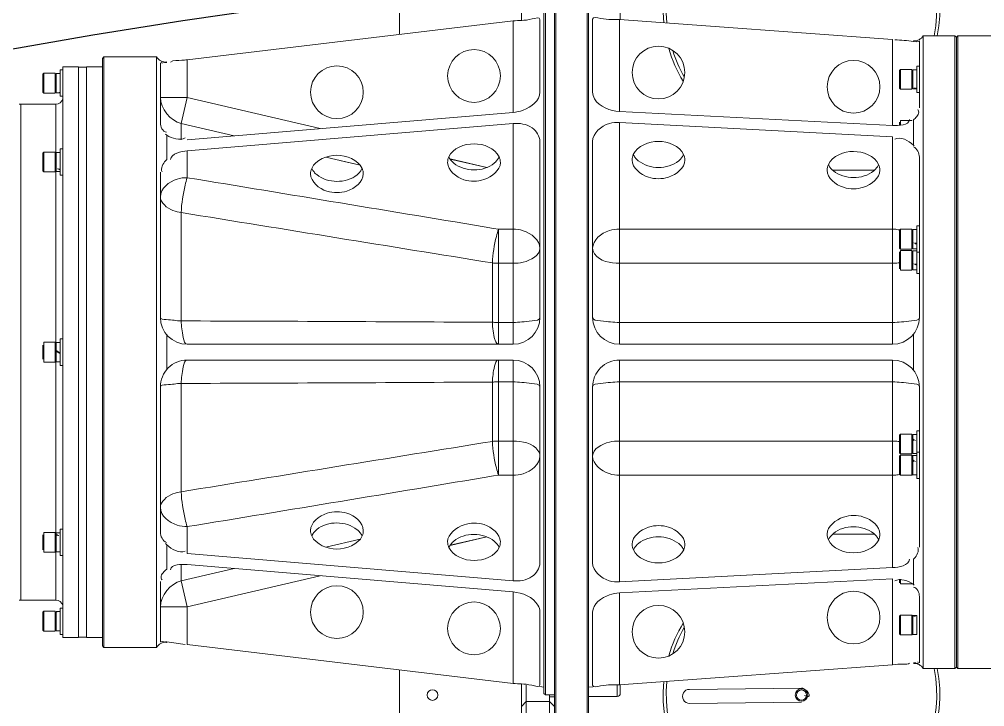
# Model space of a CAD drawing. Header units: centimetres. Extents: x 405464 to 563355, y 50011 to 66875.
# Drawn here: x 512022.09 to 512068.61, y 53185.3 to 53218.4 of the extents above; entities that cross this region are included whole.
import ezdxf

# ---------------------------------------------------------------- set-up
doc = ezdxf.new("R2010")
doc.units = ezdxf.units.CM
doc.linetypes.add('DASHDOT', pattern=[25.4, 12.7, -6.35, 0, -6.35])
doc.linetypes.add('DASHED2', pattern=[9.525, 6.35, -3.175])
doc.layers.get('0').update_dxf_attribs({"lineweight": 9})
doc.layers.add('0-KRCN-MİMARİ-220526', color=8, linetype='Continuous', lineweight=9)
doc.layers.add('A_Aks', color=30, linetype='DASHDOT', lineweight=9)
doc.layers.add('03__ASM_ALL_CURVES', color=7, linetype='Continuous')
doc.layers.add('DV_alçıpanel_duvar_yeni', color=1, linetype='Continuous', lineweight=20, true_color=0xff0000)

# ---------------------------------------------------------------- blocks, each defined once
blk = doc.blocks.new('a_aks')
at = {"layer": 'A_Aks', "color": 8, "ltscale": 200}
blk.add_line((7680, 5308.045), (7680, -831.107), dxfattribs=at)
blk = doc.blocks.new('mimari_yeni_durum')
at = {"layer": 'A_Aks', "color": 8}
blk.add_blockref('a_aks', (0, 0), dxfattribs=at)
blk = doc.blocks.new('A$C64829d13')
at = {"color": 8, "linetype": 'Continuous'}
for p, q in [((158.001, 92.1973), (158.001, 84.6027)), ((158.0307, 90.5876), (158.0307, 92.1973)), ((158.1777, 92.1973), (158.1777, 90.4836)), ((158.2074, 90.4801), (158.2074, 92.1973)), ((158.971, 92.0322), (158.971, 90.3895)), ((157.7963, 85.8492), (157.7963, 90.9508)), ((157.9911, 90.9508), (157.9911, 85.8492)), ((157.7864, 85.8591), (157.7864, 90.9409)), ((156.4527, 90.5902), (157.1543, 90.5985)), ((158.001, 90.6173), (158.0307, 90.5876)), ((158.1777, 90.5876), (158.2074, 90.6173)), ((156.4225, 90.553), (156.4276, 90.5512)), ((156.4276, 90.5512), (156.4338, 90.5485)), ((157.5883, 90.5362), (157.5883, 90.4823)), ((157.7864, 90.556), (157.6081, 90.556)), ((157.6081, 90.4838), (157.6081, 90.556)), ((158.0307, 90.5578), (158.001, 90.5578)), ((158.001, 90.5461), (158.0572, 90.5461)), ((158.0307, 90.5876), (158.1777, 90.5876)), ((158.0307, 90.5876), (158.0307, 90.5461)), ((158.0671, 90.5362), (158.0572, 90.5461)), ((158.0572, 90.5461), (158.0572, 86.2539)), ((158.0671, 90.5362), (158.0671, 86.2638)), ((157.5932, 90.4821), (155.8828, 90.3573)), ((157.1554, 90.5107), (156.4537, 90.5024)), ((157.5932, 90.4821), (157.5932, 89.9073)), ((157.7608, 90.4949), (157.7864, 90.4968)), ((157.7616, 90.0274), (157.7616, 90.4836)), ((158.0932, 90.4937), (158.0671, 90.4968)), ((158.0918, 90.4825), (158.0918, 90.0266)), ((158.2602, 89.901), (158.2602, 90.4733)), ((158.2602, 90.4733), (160.3009, 90.231)), ((155.4733, 90.3812), (155.2521, 90.3812)), ((155.4832, 90.3713), (155.4733, 90.3812)), ((155.4733, 90.3812), (155.4733, 86.4188)), ((155.4832, 90.3713), (155.4932, 90.3812)), ((155.4832, 90.3713), (155.4832, 86.4287)), ((155.4932, 90.3812), (155.6902, 90.3812)), ((155.4932, 86.4188), (155.4932, 90.3812)), ((155.6902, 90.3812), (155.6902, 86.4188)), ((155.7522, 90.3483), (155.7522, 90.3484)), ((155.8828, 89.819), (155.8828, 90.3573)), ((155.7144, 90.3449), (155.7144, 89.9293)), ((155.7522, 90.3452), (155.7474, 90.3446)), ((160.3009, 90.231), (160.3009, 89.9942)), ((160.4934, 90.2491), (160.8226, 90.2491)), ((160.4934, 86.5509), (160.4934, 90.2491)), ((160.8325, 90.2392), (160.8226, 90.2491)), ((160.8226, 90.2491), (160.8226, 86.5509)), ((160.8325, 90.2392), (160.8325, 86.5608)), ((155.7567, 90.1683), (155.7309, 90.1683)), ((155.7309, 90.1683), (155.7309, 90.0484)), ((155.7567, 90.0484), (155.7567, 90.1683)), ((155.7588, 90.1662), (155.7628, 90.1703)), ((155.833, 90.1703), (155.7628, 90.1703)), ((155.7628, 90.0465), (155.7628, 90.1703)), ((155.8392, 90.1641), (155.833, 90.1703)), ((155.833, 90.1703), (155.833, 90.0465)), ((160.4285, 90.2166), (160.4285, 90.2143)), ((160.4693, 89.8353), (160.4693, 90.2119)), ((160.8325, 90.1864), (160.9315, 90.1864)), ((160.9315, 90.1864), (160.9315, 89.6469)), ((160.9811, 90.1831), (160.9315, 90.1831)), ((161.0801, 90.1864), (160.9811, 90.1864)), ((160.9811, 89.6347), (160.9811, 90.1864)), ((161.0801, 90.1864), (161.0801, 86.6136)), ((161.0801, 90.1666), (161.0966, 90.1666)), ((161.0966, 90.1666), (161.0966, 90.0015)), ((155.8392, 90.1641), (155.8392, 90.0526)), ((161.1224, 90.144), (161.0966, 90.144)), ((161.1224, 90.025), (161.1224, 90.144)), ((161.1988, 90.1459), (161.1286, 90.1459)), ((161.1286, 90.1459), (161.1286, 90.0221)), ((161.205, 90.1397), (161.1988, 90.1459)), ((161.1988, 90.1459), (161.1988, 90.0221)), ((161.205, 90.1397), (161.205, 90.0283)), ((155.7567, 90.0484), (155.7309, 90.0484)), ((155.7567, 90.0514), (155.7487, 90.053)), ((155.7508, 90.0507), (155.7537, 90.0503)), ((155.7537, 90.0503), (155.7567, 90.0499)), ((155.7588, 90.0505), (155.7628, 90.0465)), ((155.833, 90.0465), (155.7628, 90.0465)), ((155.8392, 90.0526), (155.833, 90.0465)), ((159.4686, 89.8), (160.3009, 89.9942)), ((159.4687, 89.7996), (160.3009, 89.9942)), ((160.4693, 89.9942), (160.3009, 89.9942)), ((160.3009, 89.9942), (160.3388, 89.8317)), ((161.0801, 90.0015), (161.0966, 90.0015)), ((161.1046, 90.0241), (161.0966, 90.0241)), ((161.0993, 90.0242), (161.1046, 90.0241)), ((161.1046, 90.0241), (161.1095, 90.0242)), ((161.1095, 90.0242), (161.1165, 90.0245)), ((161.1115, 90.0241), (161.1095, 90.0242)), ((161.1145, 90.0241), (161.1115, 90.0241)), ((161.1224, 90.0241), (161.1158, 90.0241)), ((161.1165, 90.0245), (161.1195, 90.0247)), ((161.1195, 90.0247), (161.1224, 90.025)), ((161.1224, 90.0241), (161.1224, 90.0243)), ((161.1988, 90.0221), (161.1286, 90.0221)), ((161.205, 90.0283), (161.1988, 90.0221)), ((161.3432, 89.9519), (161.1231, 89.9519)), ((161.1231, 89.6507), (161.1231, 89.9519)), ((161.3432, 89.9519), (161.3432, 86.8481)), ((155.8828, 89.819), (157.5932, 89.9073)), ((160.3009, 89.7298), (158.2602, 89.901)), ((155.7522, 89.6965), (155.7522, 89.8543)), ((155.833, 89.85), (155.7628, 89.85)), ((155.7628, 89.8474), (155.7628, 89.85)), ((155.833, 89.8217), (155.833, 89.85)), ((155.8392, 89.8201), (155.8392, 89.843)), ((157.5932, 89.8372), (155.8828, 89.749)), ((157.5932, 89.8372), (157.5932, 88.4495)), ((158.2602, 88.4495), (158.2602, 89.831)), ((158.2602, 89.831), (160.3009, 89.6597)), ((160.3388, 89.8317), (160.0068, 89.7544)), ((160.3388, 89.8317), (160.0068, 89.7544)), ((160.3388, 89.8317), (160.3388, 89.7298)), ((155.8828, 88.4495), (155.8828, 89.749)), ((160.4285, 89.7586), (160.4285, 89.6058)), ((155.7522, 89.6965), (155.7474, 89.6918)), ((157.7616, 88.6179), (157.7616, 89.7192)), ((158.0918, 89.7184), (158.0918, 88.6179)), ((155.7144, 89.6211), (155.7144, 88.6179)), ((159.4329, 89.6208), (159.218, 89.5707)), ((160.3009, 89.6597), (160.3009, 89.4923)), ((160.9315, 89.6469), (160.9315, 87.1531)), ((160.9811, 87.1653), (160.9811, 89.6347)), ((161.0801, 89.6733), (161.0966, 89.6733)), ((161.0966, 89.6733), (161.0966, 89.5082)), ((161.1224, 89.6507), (161.0966, 89.6507)), ((161.1224, 89.6507), (161.1224, 89.5309)), ((161.1988, 89.6527), (161.1286, 89.6527)), ((161.1286, 89.6527), (161.1286, 89.5289)), ((161.1988, 89.5289), (161.1988, 89.6527)), ((161.205, 89.6253), (161.1988, 89.6253)), ((161.205, 89.6382), (161.205, 89.5433)), ((158.4251, 89.5556), (158.654, 89.6094)), ((158.4251, 89.5556), (158.654, 89.6091)), ((161.205, 89.6161), (161.1988, 89.6161)), ((161.205, 89.5655), (161.1988, 89.5655)), ((161.2004, 89.6), (161.205, 89.6)), ((161.2004, 89.5815), (161.205, 89.5815)), ((161.2008, 89.6047), (161.2023, 89.6105)), ((161.2024, 89.5945), (161.2008, 89.5888)), ((161.2023, 89.6105), (161.205, 89.6161)), ((161.205, 89.6), (161.2024, 89.5945)), ((156.2573, 89.5383), (155.997, 89.5383)), ((160.4693, 88.6179), (160.4693, 89.5271)), ((161.0801, 89.5082), (161.0966, 89.5082)), ((161.1224, 89.5309), (161.0966, 89.5309)), ((161.1224, 89.5453), (161.1145, 89.5484)), ((161.1165, 89.5438), (161.1195, 89.5428)), ((161.1195, 89.5428), (161.1224, 89.5418)), ((161.1231, 88.4619), (161.1231, 89.5289)), ((161.1988, 89.5289), (161.1286, 89.5289)), ((160.3388, 89.274), (160.3388, 88.5957)), ((155.7144, 89.1902), (155.7309, 89.1902)), ((155.7309, 89.1902), (155.7309, 88.8924)), ((155.7567, 89.1676), (155.7309, 89.1676)), ((155.7567, 89.1676), (155.7567, 89.1399)), ((155.7567, 89.1399), (155.7567, 89.0755)), ((155.7588, 89.1655), (155.7628, 89.1695)), ((155.833, 89.1695), (155.7628, 89.1695)), ((155.7628, 89.0457), (155.7628, 89.1695)), ((155.8392, 89.1633), (155.833, 89.1695)), ((155.833, 89.1695), (155.833, 89.0457)), ((155.8392, 89.1633), (155.8392, 89.0519)), ((157.5932, 89.1699), (155.8828, 89.1699)), ((158.3514, 89.1699), (158.2602, 89.1699)), ((158.3514, 89.1699), (158.382, 89.175)), ((158.3514, 88.9563), (158.3514, 89.1699)), ((155.7388, 89.0847), (155.7508, 89.0785)), ((155.7567, 89.0805), (155.7487, 89.0847)), ((155.7508, 89.0785), (155.7537, 89.077)), ((155.7537, 89.077), (155.7567, 89.0755)), ((155.7144, 89.0251), (155.7309, 89.0251)), ((155.7567, 89.0477), (155.7309, 89.0477)), ((155.7567, 89.0349), (155.7309, 89.0349)), ((155.7567, 89.0755), (155.7567, 89.0477)), ((155.7567, 89.0349), (155.7567, 88.915)), ((155.7588, 89.0498), (155.7628, 89.0457)), ((155.833, 89.0457), (155.7628, 89.0457)), ((155.833, 89.0369), (155.7628, 89.0369)), ((155.7628, 89.0369), (155.7628, 88.913)), ((155.8392, 89.0519), (155.833, 89.0457)), ((155.8392, 89.0307), (155.833, 89.0369)), ((155.833, 89.0369), (155.833, 88.913)), ((155.8392, 89.0307), (155.8392, 88.9192)), ((155.8828, 88.9563), (157.5932, 88.9563)), ((158.2602, 88.9563), (158.3514, 88.9563)), ((158.3514, 88.9563), (158.3514, 88.4495)), ((158.3893, 88.5871), (158.3893, 88.9587)), ((155.7567, 88.915), (155.7309, 88.915)), ((155.7388, 88.952), (155.7508, 88.9458)), ((155.7567, 88.9479), (155.7487, 88.952)), ((155.7508, 88.9458), (155.7537, 88.9443)), ((155.7537, 88.9443), (155.7567, 88.9428)), ((155.833, 88.913), (155.7628, 88.913)), ((155.8392, 88.9192), (155.833, 88.913)), ((155.7144, 88.8924), (155.7309, 88.8924)), ((157.5932, 88.5863), (155.8828, 88.5863)), ((158.3578, 88.5863), (158.2602, 88.5863)), ((155.7522, 88.2884), (155.7522, 88.5116)), ((160.4285, 88.508), (160.4285, 88.292)), ((161.0801, 88.4825), (161.0966, 88.4825)), ((161.0966, 88.4825), (161.0966, 88.3174)), ((155.8828, 88.4495), (157.5932, 88.4495)), ((160.3009, 88.4495), (158.2602, 88.4495)), ((161.1224, 88.4599), (161.0966, 88.4599)), ((161.1224, 88.4599), (161.1224, 88.3401)), ((161.1988, 88.4619), (161.1286, 88.4619)), ((161.1286, 88.4619), (161.1286, 88.3381)), ((161.1988, 88.3381), (161.1988, 88.4619)), ((161.205, 88.4357), (161.1988, 88.4357)), ((161.1988, 88.4179), (161.205, 88.4179)), ((161.2023, 88.4329), (161.205, 88.4357)), ((161.205, 88.4441), (161.205, 88.3559)), ((157.5932, 88.3505), (155.8828, 88.3505)), ((155.8828, 87.051), (155.8828, 88.3505)), ((157.5932, 88.3505), (157.5932, 86.9628)), ((158.2602, 88.3505), (160.3009, 88.3505)), ((158.2602, 86.969), (158.2602, 88.3505)), ((158.3514, 88.3505), (158.3514, 87.6301)), ((161.0966, 88.4046), (161.1046, 88.4)), ((161.1025, 88.4069), (161.0991, 88.4089)), ((161.1115, 88.4017), (161.1025, 88.4069)), ((161.1046, 88.4), (161.1224, 88.3897)), ((161.1224, 88.3954), (161.1145, 88.4)), ((161.205, 88.3821), (161.1988, 88.3821)), ((161.1988, 88.3643), (161.205, 88.3643)), ((161.0801, 88.3174), (161.0966, 88.3174)), ((161.1224, 88.3401), (161.0966, 88.3401)), ((161.1231, 87.2711), (161.1231, 88.3401)), ((161.1988, 88.3381), (161.1286, 88.3381)), ((155.7144, 88.1821), (155.7144, 87.1789)), ((155.8828, 88.2137), (157.5932, 88.2137)), ((157.7616, 87.0808), (157.7616, 88.1821)), ((158.0918, 88.1821), (158.0918, 87.0816)), ((158.3893, 87.8413), (158.3893, 88.2129)), ((160.3388, 88.2043), (160.3388, 87.526)), ((160.4693, 87.2729), (160.4693, 88.1821)), ((155.7144, 87.9076), (155.7309, 87.9076)), ((155.7309, 87.9076), (155.7309, 87.6098)), ((155.7567, 87.885), (155.7309, 87.885)), ((155.7567, 87.7651), (155.7567, 87.885)), ((155.833, 87.887), (155.7628, 87.887)), ((155.7628, 87.887), (155.7628, 87.7631)), ((155.833, 87.7631), (155.833, 87.887)), ((155.8392, 87.8787), (155.8392, 87.7714)), ((155.7368, 87.8542), (155.7329, 87.8562)), ((155.7335, 87.8508), (155.7388, 87.848)), ((155.7457, 87.8496), (155.7368, 87.8542)), ((155.7487, 87.848), (155.7457, 87.8496)), ((155.8392, 87.8534), (155.833, 87.8534)), ((155.833, 87.8204), (155.8392, 87.8204)), ((155.835, 87.8426), (155.8366, 87.8481)), ((155.8366, 87.8481), (155.8392, 87.8534)), ((157.5932, 87.8437), (155.8828, 87.8437)), ((158.3514, 87.8437), (158.2602, 87.8437)), ((155.7144, 87.7749), (155.7309, 87.7749)), ((155.7567, 87.7651), (155.7309, 87.7651)), ((155.7567, 87.7523), (155.7309, 87.7523)), ((155.7567, 87.6324), (155.7567, 87.7523)), ((155.833, 87.7631), (155.7628, 87.7631)), ((155.833, 87.7543), (155.7628, 87.7543)), ((155.7628, 87.7543), (155.7628, 87.6305)), ((155.8392, 87.7481), (155.833, 87.7543)), ((155.833, 87.7543), (155.833, 87.6305)), ((155.8392, 87.7481), (155.8392, 87.6367)), ((155.7335, 87.7181), (155.7388, 87.7153)), ((155.7368, 87.7215), (155.7338, 87.723)), ((155.7457, 87.7169), (155.7368, 87.7215)), ((155.7487, 87.7153), (155.7457, 87.7169)), ((155.7567, 87.6324), (155.7309, 87.6324)), ((155.833, 87.6305), (155.7628, 87.6305)), ((155.8392, 87.6367), (155.833, 87.6305)), ((155.8828, 87.6301), (157.5932, 87.6301)), ((158.2602, 87.6301), (158.3514, 87.6301)), ((158.382, 87.6251), (158.3514, 87.6301)), ((155.7144, 87.6098), (155.7309, 87.6098)), ((160.3009, 87.3077), (160.3009, 87.1403)), ((161.0801, 87.2918), (161.0966, 87.2918)), ((161.0966, 87.2918), (161.0966, 87.1267)), ((161.1224, 87.2691), (161.0966, 87.2691)), ((161.1224, 87.1493), (161.1224, 87.2691)), ((161.1245, 87.267), (161.1286, 87.2711)), ((161.1988, 87.2711), (161.1286, 87.2711)), ((161.1286, 87.1473), (161.1286, 87.2711)), ((161.205, 87.2649), (161.1988, 87.2711)), ((161.1988, 87.2711), (161.1988, 87.1473)), ((161.205, 87.2649), (161.205, 87.1535)), ((155.997, 87.2617), (156.2573, 87.2617)), ((158.654, 87.1906), (158.425, 87.2444)), ((158.654, 87.1909), (158.4251, 87.2445)), ((159.2181, 87.2293), (159.4329, 87.1792)), ((159.2181, 87.2293), (159.3452, 87.1997)), ((161.0993, 87.2537), (161.1046, 87.2516)), ((161.1025, 87.2562), (161.0996, 87.2572)), ((161.1115, 87.2528), (161.1025, 87.2562)), ((161.1145, 87.2516), (161.1115, 87.2528)), ((160.4285, 87.1942), (160.4285, 87.0414)), ((160.9315, 87.1531), (160.9315, 86.6136)), ((160.9811, 86.6136), (160.9811, 87.1653)), ((161.1224, 87.1493), (161.0966, 87.1493)), ((161.1231, 86.8481), (161.1231, 87.1493)), ((161.1245, 87.1514), (161.1286, 87.1473)), ((161.1988, 87.1473), (161.1286, 87.1473)), ((161.205, 87.1535), (161.1988, 87.1473)), ((155.7474, 87.1082), (155.7522, 87.1035)), ((155.7522, 86.9457), (155.7522, 87.1035)), ((160.3009, 87.1403), (158.2602, 86.969)), ((161.0801, 87.1267), (161.0966, 87.1267)), ((155.8828, 87.051), (157.5932, 86.9628)), ((158.2602, 86.899), (160.3009, 87.0702)), ((160.0068, 87.0456), (160.3388, 86.9683)), ((160.0068, 87.0456), (160.3388, 86.9683)), ((160.3388, 87.0702), (160.3388, 86.9683)), ((155.833, 86.95), (155.833, 86.9784)), ((155.8392, 86.9605), (155.8392, 86.9795)), ((157.5932, 86.8927), (155.8828, 86.981)), ((155.8828, 86.4427), (155.8828, 86.981)), ((160.3009, 86.8058), (159.4686, 87)), ((160.3009, 86.8058), (159.4687, 87.0004)), ((160.3388, 86.9683), (160.3009, 86.8058)), ((160.4693, 86.5881), (160.4693, 86.9647)), ((155.7628, 86.95), (155.7628, 86.9527)), ((155.833, 86.95), (155.7628, 86.95)), ((155.7144, 86.8707), (155.7144, 86.4551)), ((157.5932, 86.8927), (157.5932, 86.3179)), ((158.2602, 86.3267), (158.2602, 86.899)), ((161.3432, 86.8481), (161.1231, 86.8481)), ((160.3009, 86.8058), (160.4693, 86.8058)), ((160.3009, 86.8058), (160.3009, 86.569)), ((161.0801, 86.7985), (161.0966, 86.7985)), ((161.0966, 86.7985), (161.0966, 86.6334)), ((155.7144, 86.7742), (155.7309, 86.7742)), ((155.7309, 86.7742), (155.7309, 86.6091)), ((155.7567, 86.7516), (155.7309, 86.7516)), ((155.7335, 86.7481), (155.7388, 86.747)), ((155.7368, 86.7493), (155.7338, 86.7497)), ((155.7487, 86.747), (155.7457, 86.7476)), ((155.7567, 86.7516), (155.7567, 86.6317)), ((155.833, 86.7535), (155.7628, 86.7535)), ((155.7628, 86.7535), (155.7628, 86.6297)), ((155.8392, 86.7474), (155.833, 86.7535)), ((155.833, 86.7535), (155.833, 86.6297)), ((155.8392, 86.7474), (155.8392, 86.6359)), ((157.7616, 86.3164), (157.7616, 86.7726)), ((158.0918, 86.7734), (158.0918, 86.3175)), ((161.1046, 86.7759), (161.0966, 86.7759)), ((161.0993, 86.7758), (161.1046, 86.7759)), ((161.1025, 86.7755), (161.0996, 86.7753)), ((161.1095, 86.7758), (161.1025, 86.7755)), ((161.1046, 86.7759), (161.1095, 86.7758)), ((161.1115, 86.7759), (161.1095, 86.7758)), ((161.1145, 86.7759), (161.1115, 86.7759)), ((161.1224, 86.7759), (161.1145, 86.7759)), ((161.1224, 86.7759), (161.1224, 86.656)), ((161.1988, 86.7779), (161.1286, 86.7779)), ((161.1286, 86.7779), (161.1286, 86.6541)), ((161.205, 86.7717), (161.1988, 86.7779)), ((161.1988, 86.7779), (161.1988, 86.6541)), ((161.205, 86.7717), (161.205, 86.6603)), ((161.205, 86.6603), (161.1988, 86.6541)), ((155.7144, 86.6091), (155.7309, 86.6091)), ((155.7567, 86.6317), (155.7309, 86.6317)), ((155.833, 86.6297), (155.7628, 86.6297)), ((155.8392, 86.6359), (155.833, 86.6297)), ((160.8325, 86.6136), (160.9315, 86.6136)), ((160.9811, 86.6169), (160.9315, 86.6169)), ((161.0801, 86.6136), (160.9811, 86.6136)), ((161.0801, 86.6334), (161.0966, 86.6334)), ((161.1224, 86.656), (161.0966, 86.656)), ((161.1988, 86.6541), (161.1286, 86.6541)), ((160.3009, 86.569), (158.2602, 86.3267)), ((160.4285, 86.5835), (160.4285, 86.5834)), ((160.4934, 86.5509), (160.8226, 86.5509)), ((160.8325, 86.5608), (160.8226, 86.5509)), ((155.4733, 86.4188), (155.2521, 86.4188)), ((155.4832, 86.4287), (155.4733, 86.4188)), ((155.4832, 86.4287), (155.4932, 86.4188)), ((155.4932, 86.4188), (155.6902, 86.4188)), ((155.7474, 86.4554), (155.7522, 86.4548)), ((155.7522, 86.4516), (155.7522, 86.4539)), ((155.8828, 86.4427), (157.5932, 86.3179)), ((158.971, 86.4105), (158.971, 84.7678)), ((157.5883, 86.2638), (157.5883, 86.3177)), ((158.2074, 84.6027), (158.2074, 86.3199))]:
    blk.add_line(p, q, dxfattribs=at)
for points in [[(160.4362, 90.2123), (160.435, 90.2124), (160.4337, 90.2125), (160.4324, 90.2127), (160.4311, 90.2129), (160.4298, 90.2131), (160.4285, 90.2133)], [(155.7388, 90.053), (155.7418, 90.0524), (155.7448, 90.0518), (155.7478, 90.0512), (155.7508, 90.0507)], [(161.1224, 90.0243), (161.1211, 90.0242), (161.1198, 90.0242), (161.1184, 90.0241), (161.1171, 90.0241), (161.1158, 90.0241), (161.1145, 90.0241)], [(155.7474, 89.8583), (155.7482, 89.8576), (155.749, 89.857), (155.7498, 89.8563), (155.7506, 89.8556), (155.7514, 89.855), (155.7522, 89.8543)], [(160.4285, 89.7586), (160.4298, 89.7596), (160.4311, 89.7605), (160.4324, 89.7615), (160.4337, 89.7626), (160.435, 89.7636), (160.4362, 89.7648)], [(161.2008, 89.6191), (161.2003, 89.6207), (161.2008, 89.6223), (161.2023, 89.6238), (161.205, 89.6253)], [(160.4362, 89.5982), (160.435, 89.5995), (160.4337, 89.6007), (160.4324, 89.602), (160.4311, 89.6033), (160.4298, 89.6046), (160.4285, 89.6058)], [(161.205, 89.6161), (161.2024, 89.6175), (161.2008, 89.6191)], [(161.2008, 89.5768), (161.2023, 89.5711), (161.205, 89.5655)], [(161.1046, 89.5484), (161.1076, 89.5472), (161.1106, 89.546), (161.1135, 89.5449), (161.1165, 89.5438)], [(158.3893, 88.9587), (158.3831, 88.9579), (158.3768, 88.9573), (158.3705, 88.9569), (158.3642, 88.9565), (158.3578, 88.9563), (158.3514, 88.9563)], [(158.3893, 88.5871), (158.3831, 88.5868), (158.3768, 88.5866), (158.3705, 88.5865), (158.3642, 88.5864), (158.3578, 88.5863)], [(161.205, 88.4179), (161.2024, 88.4207), (161.2008, 88.4237), (161.2003, 88.4268), (161.2008, 88.4299), (161.2023, 88.4329)], [(161.205, 88.3643), (161.2024, 88.3671), (161.2008, 88.3701), (161.2003, 88.3732), (161.2008, 88.3763), (161.2023, 88.3792), (161.205, 88.3821)], [(158.2602, 88.2137), (158.3578, 88.2137), (158.3642, 88.2136), (158.3705, 88.2135), (158.3768, 88.2134), (158.3831, 88.2132), (158.3893, 88.2129)], [(155.8392, 87.8204), (155.8366, 87.8257), (155.835, 87.8312), (155.8345, 87.8369)], [(158.3893, 87.8413), (158.3831, 87.8421), (158.3768, 87.8427), (158.3705, 87.8431), (158.3642, 87.8435), (158.3578, 87.8437), (158.3514, 87.8437)], [(160.4285, 87.1942), (160.4298, 87.1954), (160.4311, 87.1967), (160.4324, 87.198), (160.4337, 87.1993), (160.435, 87.2005), (160.4362, 87.2018)], [(160.4362, 87.0352), (160.435, 87.0364), (160.4337, 87.0374), (160.4324, 87.0385), (160.4311, 87.0395), (160.4298, 87.0404), (160.4285, 87.0414)], [(155.7522, 86.9457), (155.7514, 86.945), (155.7506, 86.9444), (155.7498, 86.9437), (155.749, 86.943), (155.7482, 86.9424), (155.7474, 86.9417)], [(155.7457, 86.7476), (155.7427, 86.7482), (155.7398, 86.7488), (155.7368, 86.7493)], [(160.4285, 86.5867), (160.4298, 86.5869), (160.4311, 86.5871), (160.4324, 86.5873), (160.4337, 86.5875), (160.435, 86.5876), (160.4362, 86.5877)]]:
    blk.add_lwpolyline(points, dxfattribs=at)
for centre, radius in [((156.4532, 90.5463), 0.039), ((156.4532, 90.5463), 0.0318), ((158.7646, 90.5463), 0.0332), ((157.3489, 90.1503), 0.1651), ((158.5046, 90.129), 0.1651), ((156.1271, 90.0612), 0.1651), ((159.3631, 90.0271), 0.1651), ((156.1271, 86.7388), 0.1651), ((159.3631, 86.7729), 0.1651), ((157.3489, 86.6497), 0.1651), ((158.5046, 86.671), 0.1651)]:
    blk.add_circle(centre, radius, dxfattribs=at)
for centre, radius, start, end in [((156.4532, 90.5463), 0.8668, 354.44679, 190.99664), ((156.4532, 90.5463), 0.847, 354.21739, 191.26111), ((157.1548, 90.5546), 0.0439, 270.67837, 90.67837), ((157.6081, 90.5362), 0.0198, 90, 180), ((155.7474, 90.4142), 0.066, 210, 274.17294), ((156.4532, 90.5463), 0.847, 330.06119, 342.2481), ((156.4532, 90.5463), 0.8668, 328.65786, 343.55278), ((160.4362, 90.2821), 0.066, 263.23279, 330), ((161.1231, 89.9949), 0.0429, 191.25, 270), ((161.3432, 89.9949), 0.0429, 270, 283), ((160.3499, 89.8611), 0.1294, 311.86604, 318.37879), ((157.2736, 89.6744), 0.0903, 204.13253, 207.1617), ((157.4167, 89.6781), 0.0982, 332.29532, 335.66014), ((158.4293, 89.6593), 0.0903, 204.13253, 207.1617), ((158.5724, 89.6629), 0.0982, 332.29532, 335.66014), ((156.0518, 89.6114), 0.0903, 204.13253, 207.1617), ((156.195, 89.615), 0.0982, 332.29532, 335.66014), ((159.2878, 89.5873), 0.0903, 204.13253, 207.1617), ((159.431, 89.5909), 0.0982, 332.29532, 335.66014), ((155.8822, 88.9362), 0.2336, 96.33715, 101.10215), ((155.8828, 88.9314), 0.2385, 90.00988, 96.35152), ((155.8373, 89.1196), 0.1541, 238.32819, 241.57319), ((155.8843, 89.2397), 0.2835, 260.86344, 264.38119), ((155.883, 89.2257), 0.2694, 264.34743, 269.94946), ((155.8828, 88.6179), 0.1684, 180, 270), ((157.5932, 88.6179), 0.1684, 270, 0), ((158.2602, 88.6179), 0.1684, 180, 270), ((162.2823, -570.6359), 659.2345, 90.1689206, 90.3383529), ((160.3009, 88.6179), 0.1684, 270, 0), ((155.8828, 88.1821), 0.1684, 90, 180), ((157.5932, 88.1821), 0.1684, 0, 90), ((158.2602, 88.1821), 0.1684, 90, 180), ((160.3009, 88.1821), 0.1684, 0, 90), ((162.2823, 747.436), 659.2345, 269.6616471, 269.8310794), ((155.8399, 87.6854), 0.151, 120.16404, 123.41631), ((155.8803, 87.5642), 0.2794, 98.49327, 99.76614), ((155.882, 87.5525), 0.2913, 95.03936, 98.48054), ((155.8828, 87.544), 0.2997, 90.0057, 95.04798), ((155.8846, 87.8588), 0.2287, 258.08548, 262.93099), ((155.883, 87.8446), 0.2145, 262.88928, 269.93259), ((156.0593, 87.185), 0.0982, 152.29532, 155.66014), ((156.2025, 87.1886), 0.0903, 24.13253, 27.1617), ((159.2952, 87.2091), 0.0982, 152.29532, 155.66014), ((159.4384, 87.2127), 0.0903, 24.13253, 27.1617), ((157.281, 87.1219), 0.0982, 152.29532, 155.66014), ((157.4242, 87.1256), 0.0903, 24.13253, 27.1617), ((158.4367, 87.1371), 0.0982, 152.29532, 155.66014), ((158.5799, 87.1407), 0.0903, 24.13253, 27.1617), ((155.8347, 86.8447), 0.1304, 131.99428, 138.45636), ((161.1231, 86.8051), 0.0429, 90, 168.75), ((161.3432, 86.8051), 0.0429, 77, 90), ((156.4532, 86.2537), 0.847, 17.79538, 29.92421), ((156.4532, 86.2537), 0.8668, 16.45524, 31.29096), ((160.4362, 86.5179), 0.066, 30, 96.76721), ((156.4532, 86.2537), 0.8668, 169.01127, 5.56259), ((156.4532, 86.2537), 0.847, 168.7508, 5.80294), ((155.7474, 86.3858), 0.066, 85.82706, 150)]:
    blk.add_arc(centre, radius, start, end, dxfattribs=at)
for points, knots in [([(156.4361, 90.5093), (156.4237, 90.5175), (156.4083, 90.5274), (156.402, 90.5587), (156.4171, 90.5548), (156.4225, 90.553)], [0, 0, 0, 0, 0.606543, 0.7665, 1, 1, 1, 1]), ([(156.4441, 90.5049), (156.4428, 90.5055), (156.44, 90.5068), (156.4374, 90.5084), (156.4361, 90.5093)], [0, 0, 0, 0, 0.483932, 1, 1, 1, 1]), ([(156.4537, 90.5024), (156.4522, 90.5024), (156.4489, 90.503), (156.4457, 90.5041), (156.4441, 90.5049)], [0, 0, 0, 0, 0.468385, 1, 1, 1, 1]), ([(157.7616, 90.4836), (157.7616, 90.5), (157.6696, 90.4766), (157.6331, 90.485), (157.5932, 90.4821)], [0, 0, 0, 0, 0.290621, 1, 1, 1, 1]), ([(158.2602, 90.4733), (158.221, 90.4779), (158.1847, 90.4708), (158.0918, 90.4994), (158.0918, 90.4825)], [0, 0, 0, 0, 0.700096, 1, 1, 1, 1]), ([(155.7474, 90.3446), (155.739, 90.3439), (155.7178, 90.3565), (155.7232, 90.341), (155.7253, 90.3393)], [0, 0, 0, 0, 0.752817, 1, 1, 1, 1]), ([(155.8828, 90.3573), (155.86, 90.3556), (155.827, 90.3485), (155.7849, 90.3553), (155.7756, 90.3461)], [0, 0, 0, 0, 0.636013, 1, 1, 1, 1]), ([(160.4693, 90.2119), (160.4693, 90.2137), (160.4495, 90.2084), (160.4422, 90.214), (160.4316, 90.2166)], [0, 0, 0, 0, 0.141187, 1, 1, 1, 1]), ([(157.5932, 89.9073), (157.6147, 89.9084), (157.6833, 89.9191), (157.7616, 89.9771), (157.7616, 90.0274)], [0, 0, 0, 0, 0.299299, 1, 1, 1, 1]), ([(158.0918, 90.0266), (158.0918, 90.012), (158.1172, 89.939), (158.2014, 89.906), (158.2602, 89.901)], [0, 0, 0, 0, 0.198065, 1, 1, 1, 1]), ([(157.7616, 89.7192), (157.7616, 89.7702), (157.6858, 89.8345), (157.6146, 89.8383), (157.5932, 89.8372)], [0, 0, 0, 0, 0.704138, 1, 1, 1, 1]), ([(158.2602, 89.831), (158.2202, 89.8344), (158.1404, 89.8251), (158.0918, 89.7519), (158.0918, 89.7184)], [0, 0, 0, 0, 0.545336, 1, 1, 1, 1]), ([(160.4466, 89.7752), (160.4538, 89.7833), (160.467, 89.797), (160.4648, 89.8209), (160.4584, 89.8253)], [0, 0, 0, 0, 0.584781, 1, 1, 1, 1]), ([(157.1836, 89.6026), (157.1836, 89.6086), (157.1848, 89.6207), (157.1886, 89.6323), (157.1911, 89.6378)], [0, 0, 0, 0, 0.494279, 1, 1, 1, 1]), ([(157.1932, 89.6332), (157.1965, 89.6267), (157.2051, 89.614), (157.2162, 89.6035), (157.2223, 89.5985)], [0, 0, 0, 0, 0.48045, 1, 1, 1, 1]), ([(157.4752, 89.5976), (157.4811, 89.6026), (157.4918, 89.6133), (157.5003, 89.6259), (157.5037, 89.6324)], [0, 0, 0, 0, 0.514521, 1, 1, 1, 1]), ([(157.5062, 89.6378), (157.5087, 89.6322), (157.5127, 89.6207), (157.5141, 89.6086), (157.5141, 89.6026)], [0, 0, 0, 0, 0.505701, 1, 1, 1, 1]), ([(158.3393, 89.5875), (158.3393, 89.5935), (158.3405, 89.6056), (158.3443, 89.6172), (158.3468, 89.6227)], [0, 0, 0, 0, 0.494279, 1, 1, 1, 1]), ([(158.6619, 89.6227), (158.6644, 89.6171), (158.6684, 89.6056), (158.6698, 89.5935), (158.6698, 89.5875)], [0, 0, 0, 0, 0.505701, 1, 1, 1, 1]), ([(155.9619, 89.5396), (155.9619, 89.5456), (155.9631, 89.5577), (155.9669, 89.5692), (155.9694, 89.5748)], [0, 0, 0, 0, 0.494279, 1, 1, 1, 1]), ([(155.9715, 89.5702), (155.9748, 89.5637), (155.9834, 89.551), (155.9944, 89.5404), (156.0006, 89.5355)], [0, 0, 0, 0, 0.48045, 1, 1, 1, 1]), ([(156.2535, 89.5346), (156.2594, 89.5396), (156.2701, 89.5503), (156.2786, 89.5629), (156.282, 89.5694)], [0, 0, 0, 0, 0.514521, 1, 1, 1, 1]), ([(156.2845, 89.5747), (156.287, 89.5692), (156.2909, 89.5577), (156.2923, 89.5456), (156.2924, 89.5396)], [0, 0, 0, 0, 0.505701, 1, 1, 1, 1]), ([(157.3489, 89.4859), (157.3277, 89.4859), (157.259, 89.4929), (157.184, 89.5531), (157.1836, 89.6026)], [0, 0, 0, 0, 0.299365, 1, 1, 1, 1]), ([(157.5141, 89.6026), (157.5145, 89.5531), (157.4379, 89.4946), (157.3699, 89.4859), (157.3489, 89.4859)], [0, 0, 0, 0, 0.7027, 1, 1, 1, 1]), ([(158.5046, 89.4708), (158.4834, 89.4708), (158.4147, 89.4778), (158.3397, 89.538), (158.3393, 89.5875)], [0, 0, 0, 0, 0.299365, 1, 1, 1, 1]), ([(158.3489, 89.6181), (158.3522, 89.6116), (158.3608, 89.5989), (158.3719, 89.5884), (158.378, 89.5834)], [0, 0, 0, 0, 0.48045, 1, 1, 1, 1]), ([(158.6698, 89.5875), (158.6702, 89.538), (158.5936, 89.4795), (158.5256, 89.4708), (158.5046, 89.4708)], [0, 0, 0, 0, 0.7027, 1, 1, 1, 1]), ([(158.6309, 89.5825), (158.6368, 89.5875), (158.6475, 89.5982), (158.656, 89.6108), (158.6594, 89.6173)], [0, 0, 0, 0, 0.514521, 1, 1, 1, 1]), ([(156.1271, 89.4229), (156.106, 89.4229), (156.0373, 89.4299), (155.9623, 89.4901), (155.9619, 89.5396)], [0, 0, 0, 0, 0.299365, 1, 1, 1, 1]), ([(156.2924, 89.5396), (156.2927, 89.4901), (156.2161, 89.4315), (156.1481, 89.4229), (156.1271, 89.4229)], [0, 0, 0, 0, 0.7027, 1, 1, 1, 1]), ([(159.1979, 89.5155), (159.1978, 89.5215), (159.199, 89.5336), (159.2028, 89.5451), (159.2053, 89.5507)], [0, 0, 0, 0, 0.494279, 1, 1, 1, 1]), ([(159.3631, 89.3988), (159.3419, 89.3988), (159.2732, 89.4058), (159.1982, 89.466), (159.1979, 89.5155)], [0, 0, 0, 0, 0.299365, 1, 1, 1, 1]), ([(159.2074, 89.546), (159.2107, 89.5396), (159.2193, 89.5269), (159.2304, 89.5163), (159.2365, 89.5114)], [0, 0, 0, 0, 0.48045, 1, 1, 1, 1]), ([(159.5283, 89.5155), (159.5287, 89.4659), (159.4521, 89.4074), (159.3841, 89.3988), (159.3631, 89.3988)], [0, 0, 0, 0, 0.7027, 1, 1, 1, 1]), ([(159.4894, 89.5104), (159.4954, 89.5154), (159.506, 89.5262), (159.5145, 89.5388), (159.5179, 89.5452)], [0, 0, 0, 0, 0.514521, 1, 1, 1, 1]), ([(159.5204, 89.5506), (159.523, 89.5451), (159.5269, 89.5336), (159.5283, 89.5215), (159.5283, 89.5155)], [0, 0, 0, 0, 0.505701, 1, 1, 1, 1]), ([(160.3009, 89.4923), (160.3059, 89.4769), (160.325, 89.4055), (160.3366, 89.3317), (160.3388, 89.274)], [0, 0, 0, 0, 0.218165, 1, 1, 1, 1]), ([(160.4693, 89.3732), (160.4693, 89.4236), (160.3921, 89.4841), (160.3224, 89.4923), (160.3009, 89.4923)], [0, 0, 0, 0, 0.700755, 1, 1, 1, 1]), ([(160.3388, 89.274), (160.3563, 89.2764), (160.4097, 89.2879), (160.4693, 89.3343), (160.4693, 89.3732)], [0, 0, 0, 0, 0.313104, 1, 1, 1, 1]), ([(157.7616, 89.0508), (157.7616, 89.1013), (157.6845, 89.1618), (157.6148, 89.1699), (157.5932, 89.1699)], [0, 0, 0, 0, 0.700755, 1, 1, 1, 1]), ([(158.2602, 89.1699), (158.2389, 89.1699), (158.1688, 89.1634), (158.0918, 89.1016), (158.0918, 89.0508)], [0, 0, 0, 0, 0.29599, 1, 1, 1, 1]), ([(158.3514, 89.1699), (158.3563, 89.1551), (158.3751, 89.086), (158.3865, 89.0147), (158.3893, 88.9587)], [0, 0, 0, 0, 0.216997, 1, 1, 1, 1]), ([(157.5932, 88.9563), (157.6145, 88.9563), (157.6774, 88.9608), (157.7616, 89.0052), (157.7616, 89.0508)], [0, 0, 0, 0, 0.318196, 1, 1, 1, 1]), ([(158.0918, 89.0508), (158.0918, 89.0383), (158.12, 88.9708), (158.2046, 88.9563), (158.2602, 88.9563)], [0, 0, 0, 0, 0.184272, 1, 1, 1, 1]), ([(155.8828, 88.5863), (155.8433, 88.5863), (155.8005, 88.5932), (155.7144, 88.5995), (155.7144, 88.6179)], [0, 0, 0, 0, 0.681911, 1, 1, 1, 1]), ([(157.7616, 88.6179), (157.7616, 88.6001), (157.676, 88.593), (157.6332, 88.5863), (157.5932, 88.5863)], [0, 0, 0, 0, 0.30878, 1, 1, 1, 1]), ([(158.2602, 88.5863), (158.2208, 88.5863), (158.178, 88.5932), (158.0918, 88.5995), (158.0918, 88.6179)], [0, 0, 0, 0, 0.681911, 1, 1, 1, 1]), ([(160.3388, 88.5957), (160.3377, 88.5606), (160.333, 88.5202), (160.3171, 88.4495), (160.3009, 88.4495)], [0, 0, 0, 0, 0.683552, 1, 1, 1, 1]), ([(160.4693, 88.6179), (160.4693, 88.6048), (160.4017, 88.6039), (160.3702, 88.5967), (160.3388, 88.5957)], [0, 0, 0, 0, 0.294087, 1, 1, 1, 1]), ([(158.3893, 88.5871), (158.3879, 88.5539), (158.3834, 88.5153), (158.3668, 88.4495), (158.3514, 88.4495)], [0, 0, 0, 0, 0.683899, 1, 1, 1, 1]), ([(160.3009, 88.3505), (160.3171, 88.3505), (160.333, 88.2798), (160.3377, 88.2394), (160.3388, 88.2043)], [0, 0, 0, 0, 0.316448, 1, 1, 1, 1]), ([(158.358, 88.348), (158.3592, 88.3471), (158.3615, 88.3448), (158.3634, 88.3421), (158.3644, 88.3406)], [0, 0, 0, 0, 0.451551, 1, 1, 1, 1]), ([(158.3644, 88.3406), (158.3684, 88.3344), (158.3842, 88.2932), (158.3878, 88.249), (158.3893, 88.2129)], [0, 0, 0, 0, 0.170926, 1, 1, 1, 1]), ([(155.7144, 88.1821), (155.7144, 88.1999), (155.8, 88.207), (155.8428, 88.2137), (155.8828, 88.2137)], [0, 0, 0, 0, 0.30878, 1, 1, 1, 1]), ([(157.5932, 88.2137), (157.6327, 88.2137), (157.6755, 88.2068), (157.7616, 88.2005), (157.7616, 88.1821)], [0, 0, 0, 0, 0.681911, 1, 1, 1, 1]), ([(158.0918, 88.1821), (158.0918, 88.1999), (158.1775, 88.207), (158.2202, 88.2137), (158.2602, 88.2137)], [0, 0, 0, 0, 0.30878, 1, 1, 1, 1]), ([(160.3388, 88.2043), (160.3702, 88.2033), (160.4017, 88.1961), (160.4693, 88.1952), (160.4693, 88.1821)], [0, 0, 0, 0, 0.705913, 1, 1, 1, 1]), ([(157.7616, 87.7492), (157.7616, 87.7617), (157.7334, 87.8292), (157.6488, 87.8437), (157.5932, 87.8437)], [0, 0, 0, 0, 0.184272, 1, 1, 1, 1]), ([(158.2602, 87.8437), (158.239, 87.8437), (158.1761, 87.8392), (158.0918, 87.7948), (158.0918, 87.7492)], [0, 0, 0, 0, 0.318196, 1, 1, 1, 1]), ([(158.3893, 87.8413), (158.3865, 87.7853), (158.3751, 87.714), (158.3563, 87.6449), (158.3514, 87.6301)], [0, 0, 0, 0, 0.783002, 1, 1, 1, 1]), ([(157.5932, 87.6301), (157.6146, 87.6301), (157.6847, 87.6366), (157.7616, 87.6984), (157.7616, 87.7492)], [0, 0, 0, 0, 0.29599, 1, 1, 1, 1]), ([(158.0918, 87.7492), (158.0918, 87.6987), (158.169, 87.6382), (158.2387, 87.6301), (158.2602, 87.6301)], [0, 0, 0, 0, 0.700755, 1, 1, 1, 1]), ([(160.3388, 87.526), (160.3366, 87.4683), (160.325, 87.3945), (160.3059, 87.3231), (160.3009, 87.3077)], [0, 0, 0, 0, 0.781835, 1, 1, 1, 1]), ([(160.4693, 87.4268), (160.4693, 87.4657), (160.4097, 87.5121), (160.3563, 87.5236), (160.3388, 87.526)], [0, 0, 0, 0, 0.686896, 1, 1, 1, 1]), ([(159.1979, 87.2845), (159.1975, 87.3341), (159.2741, 87.3926), (159.3421, 87.4012), (159.3631, 87.4012)], [0, 0, 0, 0, 0.7027, 1, 1, 1, 1]), ([(159.3631, 87.4012), (159.3843, 87.4012), (159.453, 87.3942), (159.528, 87.334), (159.5283, 87.2845)], [0, 0, 0, 0, 0.299365, 1, 1, 1, 1]), ([(160.3009, 87.3077), (160.3222, 87.3077), (160.3923, 87.3142), (160.4693, 87.376), (160.4693, 87.4268)], [0, 0, 0, 0, 0.29599, 1, 1, 1, 1]), ([(155.9619, 87.2604), (155.9615, 87.3099), (156.0381, 87.3685), (156.1062, 87.3771), (156.1271, 87.3771)], [0, 0, 0, 0, 0.7027, 1, 1, 1, 1]), ([(156.1271, 87.3771), (156.1483, 87.3771), (156.217, 87.3701), (156.292, 87.3099), (156.2924, 87.2604)], [0, 0, 0, 0, 0.299365, 1, 1, 1, 1]), ([(158.3393, 87.2125), (158.339, 87.262), (158.4156, 87.3205), (158.4836, 87.3292), (158.5046, 87.3292)], [0, 0, 0, 0, 0.7027, 1, 1, 1, 1]), ([(158.5046, 87.3292), (158.5257, 87.3292), (158.5945, 87.3222), (158.6695, 87.262), (158.6698, 87.2125)], [0, 0, 0, 0, 0.299365, 1, 1, 1, 1]), ([(156.0008, 87.2654), (155.9949, 87.2604), (155.9842, 87.2497), (155.9757, 87.2371), (155.9723, 87.2306)], [0, 0, 0, 0, 0.514521, 1, 1, 1, 1]), ([(156.2828, 87.2298), (156.2795, 87.2363), (156.2709, 87.249), (156.2598, 87.2596), (156.2537, 87.2645)], [0, 0, 0, 0, 0.48045, 1, 1, 1, 1]), ([(157.1836, 87.1974), (157.1833, 87.2469), (157.2599, 87.3054), (157.3279, 87.3141), (157.3489, 87.3141)], [0, 0, 0, 0, 0.7027, 1, 1, 1, 1]), ([(157.3489, 87.3141), (157.37, 87.3141), (157.4388, 87.3071), (157.5138, 87.2469), (157.5141, 87.1974)], [0, 0, 0, 0, 0.299365, 1, 1, 1, 1]), ([(159.2058, 87.2494), (159.2032, 87.2549), (159.1993, 87.2664), (159.1979, 87.2785), (159.1979, 87.2845)], [0, 0, 0, 0, 0.505701, 1, 1, 1, 1]), ([(159.2368, 87.2896), (159.2308, 87.2846), (159.2202, 87.2738), (159.2117, 87.2612), (159.2083, 87.2548)], [0, 0, 0, 0, 0.514521, 1, 1, 1, 1]), ([(159.5188, 87.254), (159.5155, 87.2604), (159.5069, 87.2731), (159.4958, 87.2837), (159.4897, 87.2886)], [0, 0, 0, 0, 0.48045, 1, 1, 1, 1]), ([(159.5283, 87.2845), (159.5284, 87.2785), (159.5272, 87.2664), (159.5234, 87.2549), (159.5209, 87.2493)], [0, 0, 0, 0, 0.494279, 1, 1, 1, 1]), ([(155.9698, 87.2253), (155.9673, 87.2308), (155.9633, 87.2423), (155.9619, 87.2544), (155.9619, 87.2604)], [0, 0, 0, 0, 0.505701, 1, 1, 1, 1]), ([(156.2924, 87.2604), (156.2924, 87.2544), (156.2912, 87.2423), (156.2874, 87.2308), (156.2849, 87.2252)], [0, 0, 0, 0, 0.494279, 1, 1, 1, 1]), ([(157.2225, 87.2024), (157.2166, 87.1974), (157.2059, 87.1867), (157.1975, 87.1741), (157.1941, 87.1676)], [0, 0, 0, 0, 0.514521, 1, 1, 1, 1]), ([(157.5046, 87.1668), (157.5012, 87.1733), (157.4927, 87.186), (157.4816, 87.1965), (157.4754, 87.2015)], [0, 0, 0, 0, 0.48045, 1, 1, 1, 1]), ([(158.3472, 87.1773), (158.3447, 87.1829), (158.3408, 87.1944), (158.3394, 87.2065), (158.3393, 87.2125)], [0, 0, 0, 0, 0.505701, 1, 1, 1, 1]), ([(158.3782, 87.2175), (158.3723, 87.2125), (158.3616, 87.2018), (158.3532, 87.1892), (158.3498, 87.1827)], [0, 0, 0, 0, 0.514521, 1, 1, 1, 1]), ([(158.6603, 87.1819), (158.6569, 87.1884), (158.6484, 87.2011), (158.6373, 87.2116), (158.6311, 87.2166)], [0, 0, 0, 0, 0.48045, 1, 1, 1, 1]), ([(158.6698, 87.2125), (158.6699, 87.2065), (158.6686, 87.1944), (158.6648, 87.1828), (158.6623, 87.1773)], [0, 0, 0, 0, 0.494279, 1, 1, 1, 1]), ([(157.1915, 87.1622), (157.189, 87.1678), (157.1851, 87.1793), (157.1837, 87.1914), (157.1836, 87.1974)], [0, 0, 0, 0, 0.505701, 1, 1, 1, 1]), ([(157.5141, 87.1974), (157.5142, 87.1914), (157.5129, 87.1793), (157.5091, 87.1677), (157.5066, 87.1622)], [0, 0, 0, 0, 0.494279, 1, 1, 1, 1]), ([(157.5932, 86.9628), (157.6144, 86.9617), (157.6859, 86.9638), (157.7616, 87.0295), (157.7616, 87.0808)], [0, 0, 0, 0, 0.292611, 1, 1, 1, 1]), ([(158.0918, 87.0816), (158.0918, 87.0487), (158.1393, 86.9752), (158.2196, 86.9656), (158.2602, 86.969)], [0, 0, 0, 0, 0.446531, 1, 1, 1, 1]), ([(155.7371, 86.9312), (155.7298, 86.9231), (155.7166, 86.9092), (155.7189, 86.8852), (155.7254, 86.8807)], [0, 0, 0, 0, 0.582608, 1, 1, 1, 1]), ([(157.7616, 86.7726), (157.7616, 86.787), (157.7366, 86.8594), (157.6514, 86.8897), (157.5932, 86.8927)], [0, 0, 0, 0, 0.198344, 1, 1, 1, 1]), ([(158.2602, 86.899), (158.2387, 86.8972), (158.1696, 86.8839), (158.0918, 86.8246), (158.0918, 86.7734)], [0, 0, 0, 0, 0.296473, 1, 1, 1, 1]), ([(160.3009, 86.569), (160.3121, 86.5703), (160.3464, 86.5763), (160.3872, 86.57), (160.4064, 86.5848)], [0, 0, 0, 0, 0.318177, 1, 1, 1, 1]), ([(160.4362, 86.5877), (160.4447, 86.5885), (160.4658, 86.576), (160.4606, 86.5918), (160.4583, 86.5937)], [0, 0, 0, 0, 0.744466, 1, 1, 1, 1]), ([(155.7144, 86.4551), (155.7144, 86.4534), (155.7342, 86.4601), (155.7415, 86.4535), (155.752, 86.4509)], [0, 0, 0, 0, 0.141448, 1, 1, 1, 1]), ([(157.5932, 86.3179), (157.6325, 86.315), (157.6693, 86.3238), (157.7616, 86.2995), (157.7616, 86.3164)], [0, 0, 0, 0, 0.699554, 1, 1, 1, 1]), ([(158.0918, 86.3175), (158.0918, 86.3012), (158.1844, 86.3288), (158.2205, 86.322), (158.2602, 86.3267)], [0, 0, 0, 0, 0.28992, 1, 1, 1, 1])]:
    blk.add_open_spline(points, degree=3, knots=knots, dxfattribs=at)
for points in [[(160.4285, 90.2133), (160.3904, 90.2205), (160.3519, 90.2252), (160.3133, 90.229)], [(160.3388, 89.8317), (160.4065, 89.8472), (160.4693, 89.9247), (160.4693, 89.9942)], [(155.7144, 89.9293), (155.7144, 89.9061), (155.729, 89.8737), (155.752, 89.8706)], [(155.7522, 89.8543), (155.7838, 89.8301), (155.8342, 89.8132), (155.8695, 89.8317)], [(155.8828, 89.749), (155.843, 89.7469), (155.7798, 89.7355), (155.7756, 89.6958)], [(160.3009, 89.7298), (160.3375, 89.7267), (160.3999, 89.7257), (160.4064, 89.7619)], [(155.7474, 89.6918), (155.7306, 89.6747), (155.7139, 89.6443), (155.7254, 89.6233)], [(157.1911, 89.6378), (157.2153, 89.6919), (157.2897, 89.7194), (157.3489, 89.7194)], [(157.3489, 89.7194), (157.408, 89.7194), (157.4819, 89.6916), (157.5062, 89.6378)], [(158.3468, 89.6227), (158.371, 89.6768), (158.4454, 89.7043), (158.5046, 89.7043)], [(158.5046, 89.7043), (158.5637, 89.7043), (158.6376, 89.6765), (158.6619, 89.6227)], [(155.9694, 89.5748), (155.9936, 89.6288), (156.0679, 89.6564), (156.1271, 89.6564)], [(156.1271, 89.6564), (156.1862, 89.6564), (156.2601, 89.6286), (156.2845, 89.5747)], [(159.2053, 89.5507), (159.2295, 89.6047), (159.3039, 89.6322), (159.3631, 89.6322)], [(159.3631, 89.6322), (159.4222, 89.6322), (159.4961, 89.6045), (159.5204, 89.5506)], [(160.4285, 89.6058), (160.3991, 89.6338), (160.3508, 89.6605), (160.3133, 89.6451)], [(157.2223, 89.5985), (157.2569, 89.5706), (157.3044, 89.5559), (157.3489, 89.5559)], [(157.3489, 89.5559), (157.3932, 89.5559), (157.4414, 89.5689), (157.4752, 89.5976)], [(158.378, 89.5834), (158.4126, 89.5554), (158.4601, 89.5408), (158.5046, 89.5408)], [(158.5046, 89.5408), (158.5489, 89.5408), (158.5971, 89.5538), (158.6309, 89.5825)], [(160.4693, 89.5271), (160.4693, 89.5521), (160.4542, 89.5812), (160.4316, 89.592)], [(156.0006, 89.5355), (156.0352, 89.5075), (156.0826, 89.4929), (156.1271, 89.4929)], [(156.1271, 89.4929), (156.1715, 89.4929), (156.2196, 89.5059), (156.2535, 89.5346)], [(159.2365, 89.5114), (159.2712, 89.4834), (159.3186, 89.4688), (159.3631, 89.4688)], [(159.3631, 89.4688), (159.4074, 89.4688), (159.4556, 89.4818), (159.4894, 89.5104)], [(158.382, 89.175), (159.0215, 89.2813), (159.6612, 89.3869), (160.3009, 89.4923)], [(160.3388, 89.274), (159.689, 89.1686), (159.0392, 89.0633), (158.3893, 88.9587)], [(158.3893, 87.8413), (159.0392, 87.7367), (159.689, 87.6314), (160.3388, 87.526)], [(160.3009, 87.3077), (159.6612, 87.4131), (159.0215, 87.5187), (158.382, 87.625)], [(159.3631, 87.3312), (159.3188, 87.3312), (159.2706, 87.3182), (159.2368, 87.2896)], [(159.4897, 87.2886), (159.455, 87.3166), (159.4076, 87.3312), (159.3631, 87.3312)], [(156.1271, 87.3071), (156.0828, 87.3071), (156.0346, 87.2941), (156.0008, 87.2654)], [(156.2537, 87.2645), (156.2191, 87.2925), (156.1716, 87.3071), (156.1271, 87.3071)], [(160.4362, 87.2018), (160.4532, 87.219), (160.4699, 87.2495), (160.4584, 87.2707)], [(156.1271, 87.1436), (156.0681, 87.1436), (155.9941, 87.1714), (155.9698, 87.2253)], [(156.2849, 87.2252), (156.2607, 87.1712), (156.1863, 87.1436), (156.1271, 87.1436)], [(157.3489, 87.2441), (157.3045, 87.2441), (157.2564, 87.2311), (157.2225, 87.2024)], [(157.4754, 87.2015), (157.4408, 87.2294), (157.3934, 87.2441), (157.3489, 87.2441)], [(158.5046, 87.2592), (158.4602, 87.2592), (158.4121, 87.2462), (158.3782, 87.2175)], [(158.6311, 87.2166), (158.5965, 87.2446), (158.5491, 87.2592), (158.5046, 87.2592)], [(159.3631, 87.1678), (159.304, 87.1678), (159.2301, 87.1955), (159.2058, 87.2494)], [(159.5209, 87.2493), (159.4967, 87.1953), (159.4223, 87.1678), (159.3631, 87.1678)], [(155.7144, 87.1789), (155.7144, 87.154), (155.7296, 87.1251), (155.752, 87.1142)], [(157.3489, 87.0806), (157.2898, 87.0806), (157.2159, 87.1084), (157.1915, 87.1622)], [(157.5066, 87.1622), (157.4824, 87.1081), (157.4081, 87.0806), (157.3489, 87.0806)], [(158.5046, 87.0957), (158.4455, 87.0957), (158.3716, 87.1235), (158.3472, 87.1773)], [(158.6623, 87.1773), (158.6381, 87.1232), (158.5638, 87.0957), (158.5046, 87.0957)], [(160.3009, 87.1403), (160.3403, 87.1436), (160.4005, 87.1556), (160.4064, 87.1948)], [(155.7522, 87.1035), (155.7817, 87.0749), (155.832, 87.0491), (155.8695, 87.0659)], [(160.4285, 87.0414), (160.3965, 87.0634), (160.3473, 87.0772), (160.3133, 87.0585)], [(160.4693, 86.9647), (160.4693, 86.9878), (160.4545, 87.0199), (160.4316, 87.0229)], [(155.8828, 86.981), (155.845, 86.9829), (155.7802, 86.9811), (155.7756, 86.9436)], [(160.4693, 86.8058), (160.4693, 86.8753), (160.4065, 86.9528), (160.3388, 86.9683)], [(155.7522, 86.4548), (155.7911, 86.4493), (155.8303, 86.4464), (155.8695, 86.4443)]]:
    blk.add_open_spline(points, degree=3, dxfattribs=at)
at = {"layer": '03__ASM_ALL_CURVES', "color": 8, "linetype": 'DASHED2', "ltscale": 10}
blk.add_circle((153.4, 131.3), 45.5, dxfattribs=at)
blk.add_arc((153.4, 45.5), 45.5, 109.45227, 22.04551, dxfattribs=at)
blk = doc.blocks.new('A$C9e52caec')
at = {"color": 8}
blk.add_blockref('mimari_yeni_durum', (0, 0), dxfattribs=at)
at = {"layer": 'DV_alçıpanel_duvar_yeni', "color": 8, "xscale": 7.692307692308199, "yscale": 7.692307692308199, "zscale": 7.692307692308199, "rotation": 180}
blk.add_blockref('A$C64829d13', (8905, 1620), dxfattribs=at)

msp = doc.modelspace()

# ---------------------------------------------------------------- block references
at = {"layer": '0-KRCN-MİMARİ-220526', "rotation": 359.999999999997}
msp.add_blockref('A$C9e52caec', (504358.269, 52262.368, 73.999), dxfattribs=at)

doc.saveas('drawing.dxf')
